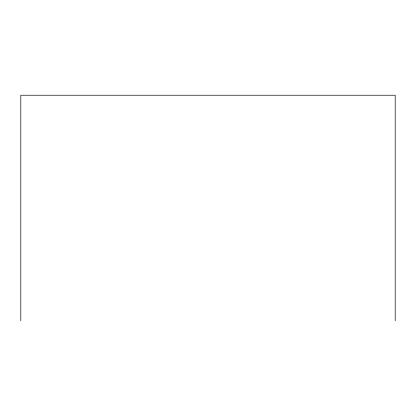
<?xml version="1.0" encoding="UTF-8"?>
<svg xmlns="http://www.w3.org/2000/svg" width="416" height="416" viewBox="0 0 416 416"><rect width="100%" height="100%" fill="white"/><g stroke="black" fill="none" stroke-linecap="round" stroke-linejoin="round"><path stroke-width="0.62" d="M395.2 320.767L395.2 95.233L20.8 95.233L20.8 320.767"/></g></svg>
